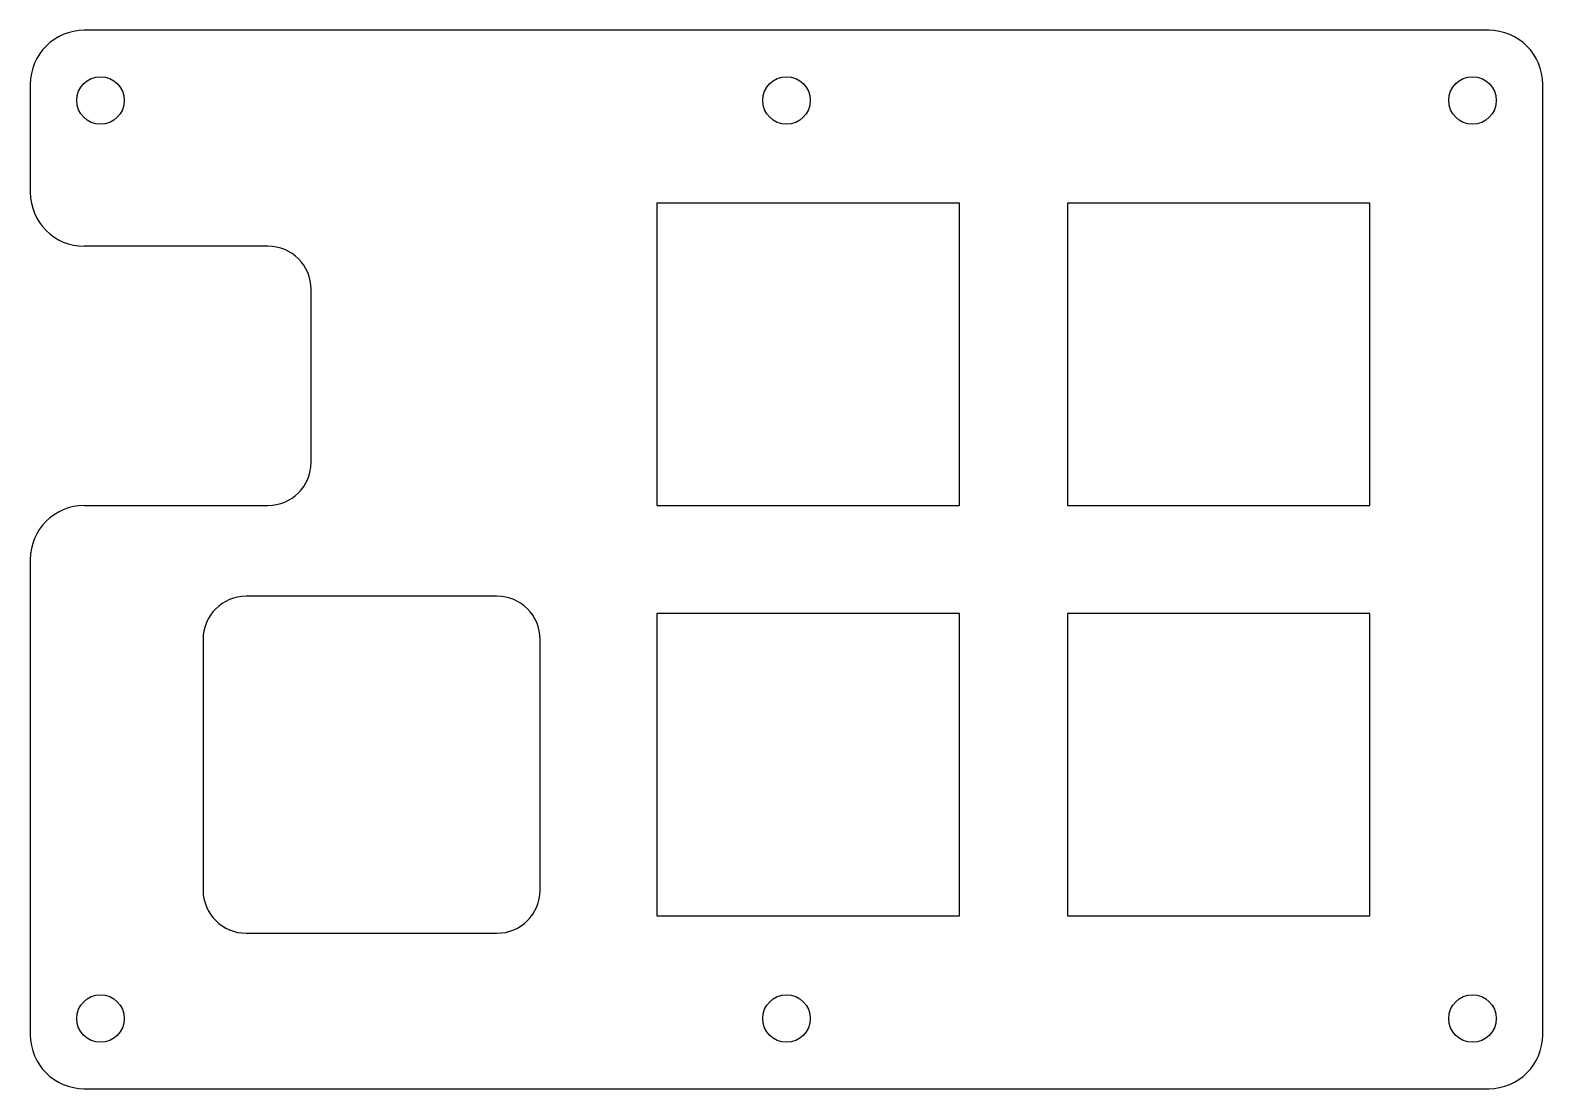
# Model space of a CAD drawing. Header units: millimetres. Extents: x -45 to 25, y -24.5 to 24.5.
import ezdxf

# ---------------------------------------------------------------- set-up
doc = ezdxf.new("R2010")
doc.units = ezdxf.units.MM

msp = doc.modelspace()

# ---------------------------------------------------------------- linework, layer by layer
at = {"color": 7, "linetype": 'Continuous', "lineweight": 25}
for p, q in [((22.5, 24.5), (-42.5, 24.5)), ((-45, 22), (-45, 17)), ((25, -22), (25, 22)), ((-16, 16.5), (-16, 2.5)), ((-2, 16.5), (-16, 16.5)), ((-2, 2.5), (-2, 16.5)), ((3, 16.5), (3, 2.5)), ((17, 16.5), (3, 16.5)), ((17, 2.5), (17, 16.5)), ((-34, 14.5), (-42.5, 14.5)), ((-32, 4.5), (-32, 12.5)), ((-42.5, 2.5), (-34, 2.5)), ((-16, 2.5), (-2, 2.5)), ((3, 2.5), (17, 2.5)), ((-45, 0), (-45, -22)), ((-23.4, -1.7), (-35, -1.7)), ((-16, -2.5), (-16, -16.5)), ((-2, -2.5), (-16, -2.5)), ((-2, -16.5), (-2, -2.5)), ((3, -2.5), (3, -16.5)), ((17, -2.5), (3, -2.5)), ((17, -16.5), (17, -2.5)), ((-37, -3.7), (-37, -15.3)), ((-21.4, -15.3), (-21.4, -3.7)), ((-16, -16.5), (-2, -16.5)), ((3, -16.5), (17, -16.5)), ((-35, -17.3), (-23.4, -17.3)), ((-42.5, -24.5), (22.5, -24.5))]:
    msp.add_line(p, q, dxfattribs=at)
for centre in [(-41.75, 21.25), (-10, 21.25), (21.75, 21.25), (-41.75, -21.25), (-10, -21.25), (21.75, -21.25)]:
    msp.add_circle(centre, 1.1, dxfattribs=at)
for centre, radius, start, end in [((-42.5, 22), 2.5, 90, 180), ((22.5, 22), 2.5, 0, 90), ((-42.5, 17), 2.5, 180, 270), ((-34, 12.5), 2, 0, 90), ((-34, 4.5), 2, 270, 0), ((-42.5, 0), 2.5, 90, 180), ((-35, -3.7), 2, 90, 180), ((-23.4, -3.7), 2, 0, 90), ((-35, -15.3), 2, 180, 270), ((-23.4, -15.3), 2, 270, 0), ((-42.5, -22), 2.5, 180, 270), ((22.5, -22), 2.5, 270, 0)]:
    msp.add_arc(centre, radius, start, end, dxfattribs=at)

doc.saveas('drawing.dxf')
